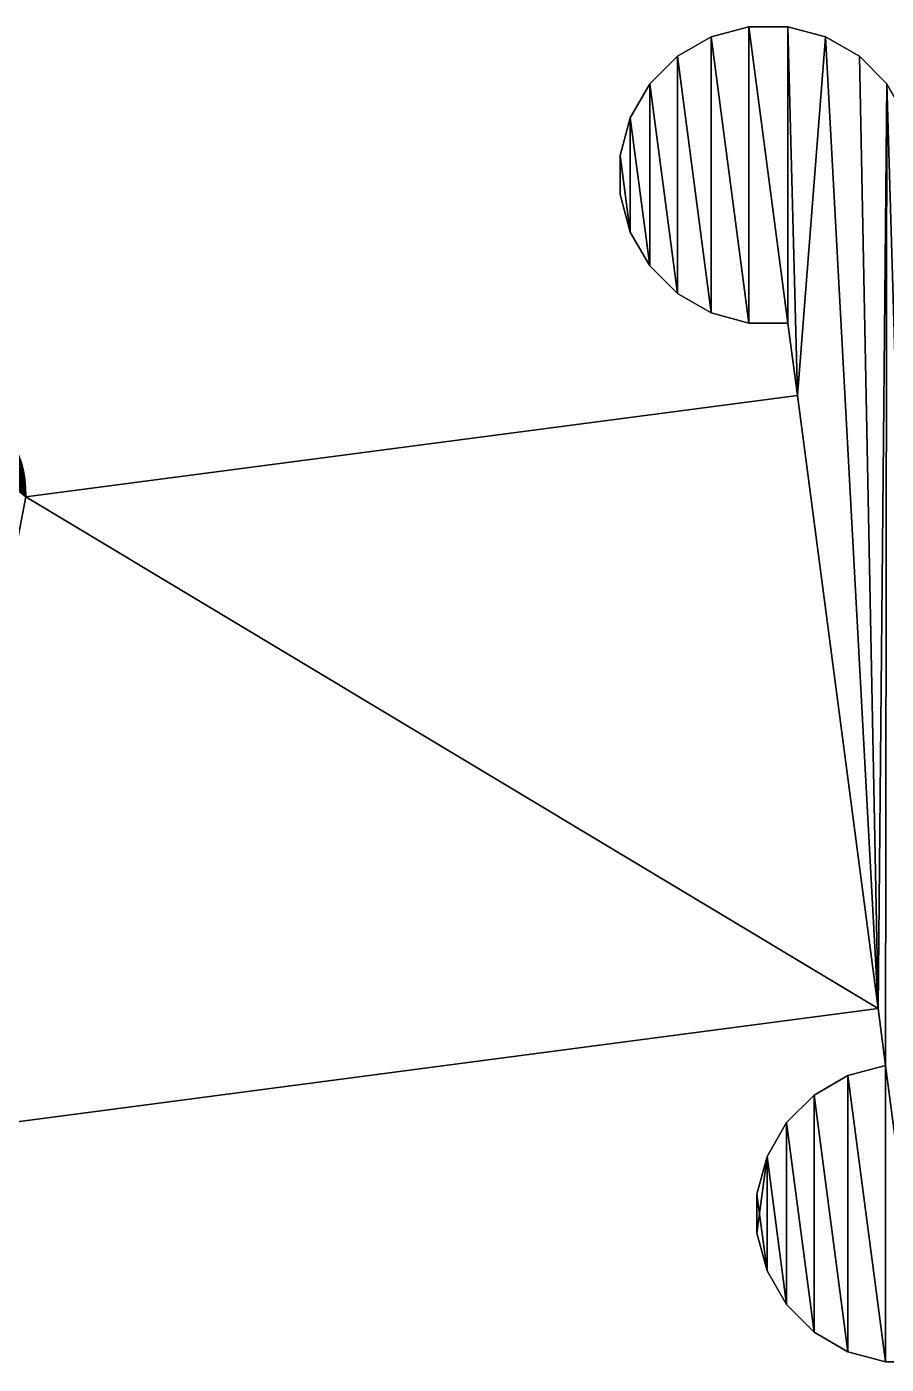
# Model space of a CAD drawing. Extents: x 0 to 187, y 0 to 177.
# Drawn here: x 118.58 to 135.84, y 48.54 to 75.39 of the extents above; entities that cross this region are included whole.
import ezdxf

# ---------------------------------------------------------------- set-up
doc = ezdxf.new("R2010")
doc.units = 0
doc.header["$LTSCALE"] = 25.4
doc.layers.get('0').update_dxf_attribs({"color": 13, "linetype": 'CONTINUOUS'})

# ---------------------------------------------------------------- blocks, each defined once
blk = doc.blocks.new('MASK_STRAP_3')
at = {"color": 0}
for p, q in [((133.08, 26.846), (133.08, 26.846, 2)), ((133.08, 26.846), (133.08, 26.846, 2)), ((132.324, 26.643), (132.324, 26.643, 2)), ((132.324, 26.643), (132.324, 26.643, 2)), ((133.863, 26.846), (133.863, 26.846, 2)), ((133.863, 26.846), (133.863, 26.846, 2)), ((134.62, 26.643), (134.62, 26.643, 2)), ((134.62, 26.643), (134.62, 26.643, 2)), ((131.646, 26.252), (131.646, 26.252, 2)), ((131.646, 26.252), (131.646, 26.252, 2)), ((135.298, 26.252), (135.298, 26.252, 2)), ((135.298, 26.252), (135.298, 26.252, 2)), ((131.092, 25.698), (131.092, 25.698, 2)), ((131.092, 25.698), (131.092, 25.698, 2)), ((130.7, 25.02), (130.7, 25.02, 2)), ((130.7, 25.02), (130.7, 25.02, 2)), ((130.498, 24.263), (130.498, 24.263, 2)), ((130.498, 24.263), (130.498, 24.263, 2)), ((130.498, 23.48), (130.498, 23.48, 2)), ((130.498, 23.48), (130.498, 23.48, 2)), ((130.7, 22.723), (130.7, 22.723, 2)), ((130.7, 22.723), (130.7, 22.723, 2)), ((131.092, 22.045), (131.092, 22.045, 2)), ((131.092, 22.045), (131.092, 22.045, 2)), ((131.646, 21.491), (131.646, 21.491, 2)), ((131.646, 21.491), (131.646, 21.491, 2)), ((132.324, 21.1), (132.324, 21.1, 2)), ((132.324, 21.1), (132.324, 21.1, 2)), ((133.08, 20.897), (133.08, 20.897, 2)), ((133.08, 20.897), (133.08, 20.897, 2)), ((133.863, 20.897), (133.863, 20.897, 2)), ((133.863, 20.897), (133.863, 20.897, 2)), ((134.055, 19.441, 1), (135.675, 7.137, 1)), ((134.055, 19.441, 1), (135.675, 7.137, 1)), ((134.055, 19.441, 2), (135.675, 7.137, 2)), ((134.055, 19.441), (134.055, 19.441, 1)), ((134.055, 19.441), (134.055, 19.441, 1)), ((134.055, 19.441, 2), (135.675, 7.137, 2)), ((135.675, 7.137), (135.675, 7.137, 1)), ((135.675, 7.137), (135.675, 7.137, 1)), ((135.825, 5.998), (135.825, 5.998, 2)), ((135.825, 5.998), (135.825, 5.998, 2)), ((135.069, 5.795), (135.069, 5.795, 2)), ((135.069, 5.795), (135.069, 5.795, 2)), ((134.39, 5.403), (134.39, 5.403, 2)), ((134.39, 5.403), (134.39, 5.403, 2)), ((133.837, 4.85), (133.837, 4.85, 2)), ((133.837, 4.85), (133.837, 4.85, 2)), ((133.445, 4.171), (133.445, 4.171, 2)), ((133.445, 4.171), (133.445, 4.171, 2)), ((133.242, 3.415), (133.242, 3.415, 2)), ((133.242, 3.415), (133.242, 3.415, 2)), ((133.242, 2.632), (133.242, 2.632, 2)), ((133.242, 2.632), (133.242, 2.632, 2)), ((133.445, 1.875), (133.445, 1.875, 2)), ((133.445, 1.875), (133.445, 1.875, 2)), ((133.837, 1.197), (133.837, 1.197, 2)), ((133.837, 1.197), (133.837, 1.197, 2)), ((134.39, 0.643), (134.39, 0.643, 2)), ((134.39, 0.643), (134.39, 0.643, 2)), ((135.069, 0.252), (135.069, 0.252, 2)), ((135.069, 0.252), (135.069, 0.252, 2)), ((135.825, 0.049), (135.825, 0.049, 2)), ((135.825, 0.049), (135.825, 0.049, 2))]:
    blk.add_line(p, q, dxfattribs=at)
mesh = blk.add_polyface(dxfattribs=at)
corners = [(130.498, 24.263), (130.7, 22.723), (130.498, 23.48), (130.7, 25.02), (131.092, 22.045), (131.092, 25.698), (131.646, 21.491), (131.646, 26.252), (132.324, 21.1), (132.324, 26.643), (133.08, 20.897), (133.08, 26.846), (133.863, 20.897), (133.863, 26.846), (134.055, 19.441), (134.62, 26.643), (74.554, 0), (116.237, 19.302), (112.226, 0), (113.002, 0.102), (113.726, 0.402), (114.347, 0.879), (114.824, 1.5), (116.094, 4.566), (118.563, 17.407), (135.675, 7.137), (116.466, 19.298), (116.683, 19.283), (116.888, 19.26), (117.082, 19.226), (117.263, 19.184), (117.433, 19.132), (117.591, 19.07), (117.737, 18.999), (117.871, 18.919), (117.993, 18.829), (118.103, 18.729), (118.202, 18.62), (118.289, 18.502), (118.363, 18.374), (118.426, 18.236), (118.477, 18.09), (118.516, 17.933), (118.544, 17.767), (118.559, 17.592), (135.298, 26.252), (135.852, 25.698), (135.825, 5.998), (133.445, 4.171), (133.242, 2.632), (133.242, 3.415), (133.445, 1.875), (133.837, 1.197), (133.837, 4.85), (134.39, 0.643), (134.39, 5.403), (135.069, 0.252), (135.069, 5.795), (135.825, 0.049), (136.608, 0.049)]
mesh.append_faces([[corners[k] for k in face] for face in [(0, 1, 2), (24, 43, 44), (48, 49, 50)]], dxfattribs={"vtx0": -1, "color": 0})
mesh.append_faces([[corners[k] for k in face] for face in [(1, 3, 4), (4, 5, 6), (6, 7, 8), (8, 9, 10), (10, 11, 12), (12, 13, 14), (16, 17, 18), (18, 17, 19), (19, 17, 20), (20, 17, 21), (21, 17, 22), (22, 17, 23), (23, 24, 25), (25, 46, 47), (49, 48, 51), (51, 48, 52), (52, 53, 54), (54, 55, 56), (56, 57, 58), (58, 47, 59)]], dxfattribs={"vtx0": -1, "vtx1": -1, "color": 0})
mesh.append_faces([[corners[k] for k in face] for face in [(23, 17, 24), (25, 14, 15), (59, 47, 46)]], dxfattribs={"vtx0": -1, "vtx1": -1, "vtx2": -1, "color": 0})
mesh.append_faces([[corners[k] for k in face] for face in [(1, 0, 3), (4, 3, 5), (6, 5, 7), (8, 7, 9), (10, 9, 11), (12, 11, 13), (14, 13, 15), (24, 17, 26), (24, 26, 27), (24, 27, 28), (24, 28, 29), (24, 29, 30), (24, 30, 31), (24, 31, 32), (24, 32, 33), (24, 33, 34), (24, 34, 35), (24, 35, 36), (24, 36, 37), (24, 37, 38), (24, 38, 39), (24, 39, 40), (24, 40, 41), (24, 41, 42), (24, 42, 43), (25, 24, 14), (25, 15, 45), (25, 45, 46), (52, 48, 53), (54, 53, 55), (56, 55, 57), (58, 57, 47)]], dxfattribs={"vtx0": -1, "vtx2": -1, "color": 0})
mesh = blk.add_polyface(dxfattribs=at)
corners = [(133.445, 1.875, 2), (133.242, 3.415, 2), (133.242, 2.632, 2), (133.445, 4.171, 2), (133.837, 1.197, 2), (133.837, 4.85, 2), (134.39, 0.643, 2), (134.39, 5.403, 2), (135.069, 0.252, 2), (135.069, 5.795, 2), (135.825, 0.049, 2), (135.825, 5.998, 2), (136.608, 0.049, 2), (135.852, 25.698, 2), (136.244, 25.02, 2), (136.446, 24.263, 2), (137.03, 19.832, 2), (137.365, 0.252, 2), (138.65, 7.527, 2), (138.043, 0.643, 2), (138.597, 1.197, 2), (138.988, 1.875, 2), (139.191, 3.415, 2), (139.191, 2.632, 2), (130.7, 22.723, 2), (130.498, 24.263, 2), (130.498, 23.48, 2), (130.7, 25.02, 2), (131.092, 22.045, 2), (131.092, 25.698, 2), (131.646, 21.491, 2), (131.646, 26.252, 2), (132.324, 21.1, 2), (132.324, 26.643, 2), (133.08, 20.897, 2), (133.08, 26.846, 2), (133.863, 20.897, 2), (133.863, 26.846, 2), (134.055, 19.441, 2), (134.62, 26.643, 2), (135.675, 7.137, 2), (135.298, 26.252, 2)]
mesh.append_faces([[corners[k] for k in face] for face in [(0, 1, 2), (22, 21, 23), (24, 25, 26)]], dxfattribs={"vtx0": -1, "color": 0})
mesh.append_faces([[corners[k] for k in face] for face in [(1, 0, 3), (3, 4, 5), (5, 6, 7), (7, 8, 9), (9, 10, 11), (13, 12, 14), (14, 12, 15), (15, 12, 16), (16, 17, 18), (18, 21, 22), (25, 24, 27), (27, 28, 29), (29, 30, 31), (31, 32, 33), (33, 34, 35), (35, 36, 37), (37, 38, 39), (39, 40, 41), (41, 40, 13)]], dxfattribs={"vtx0": -1, "vtx1": -1, "color": 0})
mesh.append_faces([[corners[k] for k in face] for face in [(11, 12, 13)]], dxfattribs={"vtx0": -1, "vtx1": -1, "vtx2": -1, "color": 0})
mesh.append_faces([[corners[k] for k in face] for face in [(3, 0, 4), (5, 4, 6), (7, 6, 8), (9, 8, 10), (11, 10, 12), (16, 12, 17), (18, 17, 19), (18, 19, 20), (18, 20, 21), (27, 24, 28), (29, 28, 30), (31, 30, 32), (33, 32, 34), (35, 34, 36), (37, 36, 38), (39, 38, 40), (13, 40, 11)]], dxfattribs={"vtx0": -1, "vtx2": -1, "color": 0})
mesh = blk.add_polyface(dxfattribs=at)
corners = [(132.324, 26.643, 2), (133.08, 26.846), (132.324, 26.643), (133.08, 26.846, 2)]
mesh.append_faces([[corners[k] for k in face] for face in [(0, 1, 2), (1, 0, 3)]], dxfattribs={"vtx0": -1, "color": 0})
mesh = blk.add_polyface(dxfattribs=at)
corners = [(133.08, 26.846, 2), (133.863, 26.846), (133.08, 26.846), (133.863, 26.846, 2)]
mesh.append_faces([[corners[k] for k in face] for face in [(0, 1, 2), (1, 0, 3)]], dxfattribs={"vtx0": -1, "color": 0})
mesh = blk.add_polyface(dxfattribs=at)
corners = [(131.646, 26.252, 2), (132.324, 26.643), (131.646, 26.252), (132.324, 26.643, 2)]
mesh.append_faces([[corners[k] for k in face] for face in [(0, 1, 2), (1, 0, 3)]], dxfattribs={"vtx0": -1, "color": 0})
mesh = blk.add_polyface(dxfattribs=at)
corners = [(133.863, 26.846, 2), (134.62, 26.643), (133.863, 26.846), (134.62, 26.643, 2)]
mesh.append_faces([[corners[k] for k in face] for face in [(0, 1, 2), (1, 0, 3)]], dxfattribs={"vtx0": -1, "color": 0})
mesh = blk.add_polyface(dxfattribs=at)
corners = [(134.62, 26.643, 2), (135.298, 26.252), (134.62, 26.643), (135.298, 26.252, 2)]
mesh.append_faces([[corners[k] for k in face] for face in [(0, 1, 2), (1, 0, 3)]], dxfattribs={"vtx0": -1, "color": 0})
mesh = blk.add_polyface(dxfattribs=at)
corners = [(131.092, 25.698, 2), (131.646, 26.252), (131.092, 25.698), (131.646, 26.252, 2)]
mesh.append_faces([[corners[k] for k in face] for face in [(0, 1, 2), (1, 0, 3)]], dxfattribs={"vtx0": -1, "color": 0})
mesh = blk.add_polyface(dxfattribs=at)
corners = [(135.298, 26.252), (135.852, 25.698, 2), (135.852, 25.698), (135.298, 26.252, 2)]
mesh.append_faces([[corners[k] for k in face] for face in [(0, 1, 2), (1, 0, 3)]], dxfattribs={"vtx0": -1, "color": 0})
mesh = blk.add_polyface(dxfattribs=at)
corners = [(131.092, 25.698, 2), (130.7, 25.02), (130.7, 25.02, 2), (131.092, 25.698)]
mesh.append_faces([[corners[k] for k in face] for face in [(0, 1, 2), (1, 0, 3)]], dxfattribs={"vtx0": -1, "color": 0})
mesh = blk.add_polyface(dxfattribs=at)
corners = [(130.7, 25.02, 2), (130.498, 24.263), (130.498, 24.263, 2), (130.7, 25.02)]
mesh.append_faces([[corners[k] for k in face] for face in [(0, 1, 2), (1, 0, 3)]], dxfattribs={"vtx0": -1, "color": 0})
mesh = blk.add_polyface(dxfattribs=at)
corners = [(130.498, 24.263, 2), (130.498, 23.48), (130.498, 23.48, 2), (130.498, 24.263)]
mesh.append_faces([[corners[k] for k in face] for face in [(0, 1, 2), (1, 0, 3)]], dxfattribs={"vtx0": -1, "color": 0})
mesh = blk.add_polyface(dxfattribs=at)
corners = [(130.498, 23.48, 2), (130.7, 22.723), (130.7, 22.723, 2), (130.498, 23.48)]
mesh.append_faces([[corners[k] for k in face] for face in [(0, 1, 2), (1, 0, 3)]], dxfattribs={"vtx0": -1, "color": 0})
mesh = blk.add_polyface(dxfattribs=at)
corners = [(130.7, 22.723, 2), (131.092, 22.045), (131.092, 22.045, 2), (130.7, 22.723)]
mesh.append_faces([[corners[k] for k in face] for face in [(0, 1, 2), (1, 0, 3)]], dxfattribs={"vtx0": -1, "color": 0})
mesh = blk.add_polyface(dxfattribs=at)
corners = [(131.646, 21.491, 2), (131.092, 22.045), (131.646, 21.491), (131.092, 22.045, 2)]
mesh.append_faces([[corners[k] for k in face] for face in [(0, 1, 2), (1, 0, 3)]], dxfattribs={"vtx0": -1, "color": 0})
mesh = blk.add_polyface(dxfattribs=at)
corners = [(132.324, 21.1, 2), (131.646, 21.491), (132.324, 21.1), (131.646, 21.491, 2)]
mesh.append_faces([[corners[k] for k in face] for face in [(0, 1, 2), (1, 0, 3)]], dxfattribs={"vtx0": -1, "color": 0})
mesh = blk.add_polyface(dxfattribs=at)
corners = [(133.08, 20.897, 2), (132.324, 21.1), (133.08, 20.897), (132.324, 21.1, 2)]
mesh.append_faces([[corners[k] for k in face] for face in [(0, 1, 2), (1, 0, 3)]], dxfattribs={"vtx0": -1, "color": 0})
mesh = blk.add_polyface(dxfattribs=at)
corners = [(133.863, 20.897, 2), (133.08, 20.897), (133.863, 20.897), (133.08, 20.897, 2)]
mesh.append_faces([[corners[k] for k in face] for face in [(0, 1, 2), (1, 0, 3)]], dxfattribs={"vtx0": -1, "color": 0})
mesh = blk.add_polyface(dxfattribs=at)
corners = [(134.055, 19.441, 2), (135.675, 7.137, 1), (135.675, 7.137, 2), (134.055, 19.441, 1), (133.863, 20.897, 2), (134.055, 19.441), (133.863, 20.897), (135.825, 5.998), (135.825, 5.998, 2), (135.675, 7.137)]
mesh.append_faces([[corners[k] for k in face] for face in [(5, 4, 6), (2, 7, 8)]], dxfattribs={"vtx0": -1, "color": 0})
mesh.append_faces([[corners[k] for k in face] for face in [(0, 1, 2), (1, 0, 3), (3, 4, 5), (7, 2, 9), (9, 2, 1)]], dxfattribs={"vtx0": -1, "vtx1": -1, "color": 0})
mesh.append_faces([[corners[k] for k in face] for face in [(3, 0, 4)]], dxfattribs={"vtx0": -1, "vtx2": -1, "color": 0})
mesh = blk.add_polyface(dxfattribs=at)
corners = [(70.686, 4.566, 1), (52.725, 19.441, 1), (51.105, 7.137, 1), (68.218, 17.407, 1), (68.221, 17.592, 1), (68.237, 17.767, 1), (68.264, 17.933, 1), (68.303, 18.09, 1), (68.354, 18.236, 1), (68.417, 18.374, 1), (68.492, 18.502, 1), (68.578, 18.62, 1), (68.677, 18.729, 1), (68.787, 18.829, 1), (68.909, 18.919, 1), (69.043, 18.999, 1), (69.189, 19.07, 1), (69.347, 19.132, 1), (69.517, 19.184, 1), (69.698, 19.226, 1), (69.892, 19.26, 1), (70.097, 19.283, 1), (70.314, 19.298, 1), (70.543, 19.302, 1), (116.237, 19.302, 1), (71.956, 1.5, 1), (72.433, 0.879, 1), (73.054, 0.402, 1), (73.778, 0.102, 1), (74.554, 0, 1), (112.226, 0, 1), (113.002, 0.102, 1), (113.726, 0.402, 1), (114.347, 0.879, 1), (114.824, 1.5, 1), (116.094, 4.566, 1), (118.563, 17.407, 1), (135.675, 7.137, 1), (116.466, 19.298, 1), (116.683, 19.283, 1), (116.888, 19.26, 1), (117.082, 19.226, 1), (117.263, 19.184, 1), (117.433, 19.132, 1), (117.591, 19.07, 1), (117.737, 18.999, 1), (117.871, 18.919, 1), (117.993, 18.829, 1), (118.103, 18.729, 1), (118.202, 18.62, 1), (118.289, 18.502, 1), (118.363, 18.374, 1), (118.426, 18.236, 1), (118.477, 18.09, 1), (118.516, 17.933, 1), (118.544, 17.767, 1), (118.559, 17.592, 1), (134.055, 19.441, 1)]
mesh.append_faces([[corners[k] for k in face] for face in [(0, 1, 2), (55, 36, 56), (36, 37, 57)]], dxfattribs={"vtx0": -1, "color": 0})
mesh.append_faces([[corners[k] for k in face] for face in [(1, 0, 3), (3, 0, 4), (4, 0, 5), (5, 0, 6), (6, 0, 7), (7, 0, 8), (8, 0, 9), (9, 0, 10), (10, 0, 11), (11, 0, 12), (12, 0, 13), (13, 0, 14), (14, 0, 15), (15, 0, 16), (16, 0, 17), (17, 0, 18), (18, 0, 19), (19, 0, 20), (20, 0, 21), (21, 0, 22), (22, 0, 23), (23, 0, 24), (24, 36, 38), (38, 36, 39), (39, 36, 40), (40, 36, 41), (41, 36, 42), (42, 36, 43), (43, 36, 44), (44, 36, 45), (45, 36, 46), (46, 36, 47), (47, 36, 48), (48, 36, 49), (49, 36, 50), (50, 36, 51), (51, 36, 52), (52, 36, 53), (53, 36, 54), (54, 36, 55)]], dxfattribs={"vtx0": -1, "vtx1": -1, "color": 0})
mesh.append_faces([[corners[k] for k in face] for face in [(24, 35, 36)]], dxfattribs={"vtx0": -1, "vtx1": -1, "vtx2": -1, "color": 0})
mesh.append_faces([[corners[k] for k in face] for face in [(24, 0, 25), (24, 25, 26), (24, 26, 27), (24, 27, 28), (24, 28, 29), (24, 29, 30), (24, 30, 31), (24, 31, 32), (24, 32, 33), (24, 33, 34), (24, 34, 35), (36, 35, 37)]], dxfattribs={"vtx0": -1, "vtx2": -1, "color": 0})
mesh = blk.add_polyface(dxfattribs=at)
corners = [(118.563, 17.407, 1), (134.055, 19.441), (118.563, 17.407), (134.055, 19.441, 1)]
mesh.append_faces([[corners[k] for k in face] for face in [(0, 1, 2), (1, 0, 3)]], dxfattribs={"vtx0": -1, "color": 0})
mesh = blk.add_polyface(dxfattribs=at)
corners = [(135.675, 7.137, 1), (116.094, 4.566), (135.675, 7.137), (116.094, 4.566, 1)]
mesh.append_faces([[corners[k] for k in face] for face in [(0, 1, 2), (1, 0, 3)]], dxfattribs={"vtx0": -1, "color": 0})
mesh = blk.add_polyface(dxfattribs=at)
corners = [(135.069, 5.795, 2), (135.825, 5.998), (135.069, 5.795), (135.825, 5.998, 2)]
mesh.append_faces([[corners[k] for k in face] for face in [(0, 1, 2), (1, 0, 3)]], dxfattribs={"vtx0": -1, "color": 0})
mesh = blk.add_polyface(dxfattribs=at)
corners = [(134.39, 5.403, 2), (135.069, 5.795), (134.39, 5.403), (135.069, 5.795, 2)]
mesh.append_faces([[corners[k] for k in face] for face in [(0, 1, 2), (1, 0, 3)]], dxfattribs={"vtx0": -1, "color": 0})
mesh = blk.add_polyface(dxfattribs=at)
corners = [(133.837, 4.85, 2), (134.39, 5.403), (133.837, 4.85), (134.39, 5.403, 2)]
mesh.append_faces([[corners[k] for k in face] for face in [(0, 1, 2), (1, 0, 3)]], dxfattribs={"vtx0": -1, "color": 0})
mesh = blk.add_polyface(dxfattribs=at)
corners = [(133.837, 4.85, 2), (133.445, 4.171), (133.445, 4.171, 2), (133.837, 4.85)]
mesh.append_faces([[corners[k] for k in face] for face in [(0, 1, 2), (1, 0, 3)]], dxfattribs={"vtx0": -1, "color": 0})
mesh = blk.add_polyface(dxfattribs=at)
corners = [(133.445, 4.171, 2), (133.242, 3.415), (133.242, 3.415, 2), (133.445, 4.171)]
mesh.append_faces([[corners[k] for k in face] for face in [(0, 1, 2), (1, 0, 3)]], dxfattribs={"vtx0": -1, "color": 0})
mesh = blk.add_polyface(dxfattribs=at)
corners = [(133.242, 3.415, 2), (133.242, 2.632), (133.242, 2.632, 2), (133.242, 3.415)]
mesh.append_faces([[corners[k] for k in face] for face in [(0, 1, 2), (1, 0, 3)]], dxfattribs={"vtx0": -1, "color": 0})
mesh = blk.add_polyface(dxfattribs=at)
corners = [(133.242, 2.632, 2), (133.445, 1.875), (133.445, 1.875, 2), (133.242, 2.632)]
mesh.append_faces([[corners[k] for k in face] for face in [(0, 1, 2), (1, 0, 3)]], dxfattribs={"vtx0": -1, "color": 0})
mesh = blk.add_polyface(dxfattribs=at)
corners = [(133.445, 1.875, 2), (133.837, 1.197), (133.837, 1.197, 2), (133.445, 1.875)]
mesh.append_faces([[corners[k] for k in face] for face in [(0, 1, 2), (1, 0, 3)]], dxfattribs={"vtx0": -1, "color": 0})
mesh = blk.add_polyface(dxfattribs=at)
corners = [(133.837, 1.197, 2), (134.39, 0.643), (134.39, 0.643, 2), (133.837, 1.197)]
mesh.append_faces([[corners[k] for k in face] for face in [(0, 1, 2), (1, 0, 3)]], dxfattribs={"vtx0": -1, "color": 0})
mesh = blk.add_polyface(dxfattribs=at)
corners = [(135.069, 0.252, 2), (134.39, 0.643), (135.069, 0.252), (134.39, 0.643, 2)]
mesh.append_faces([[corners[k] for k in face] for face in [(0, 1, 2), (1, 0, 3)]], dxfattribs={"vtx0": -1, "color": 0})
mesh = blk.add_polyface(dxfattribs=at)
corners = [(135.825, 0.049, 2), (135.069, 0.252), (135.825, 0.049), (135.069, 0.252, 2)]
mesh.append_faces([[corners[k] for k in face] for face in [(0, 1, 2), (1, 0, 3)]], dxfattribs={"vtx0": -1, "color": 0})
mesh = blk.add_polyface(dxfattribs=at)
corners = [(136.608, 0.049, 2), (135.825, 0.049), (136.608, 0.049), (135.825, 0.049, 2)]
mesh.append_faces([[corners[k] for k in face] for face in [(0, 1, 2), (1, 0, 3)]], dxfattribs={"vtx0": -1, "color": 0})

msp = doc.modelspace()

# ---------------------------------------------------------------- block references
at = {"color": 0}
msp.add_blockref('MASK_STRAP_3', (0, 48.543), dxfattribs=at)

doc.saveas('drawing.dxf')
